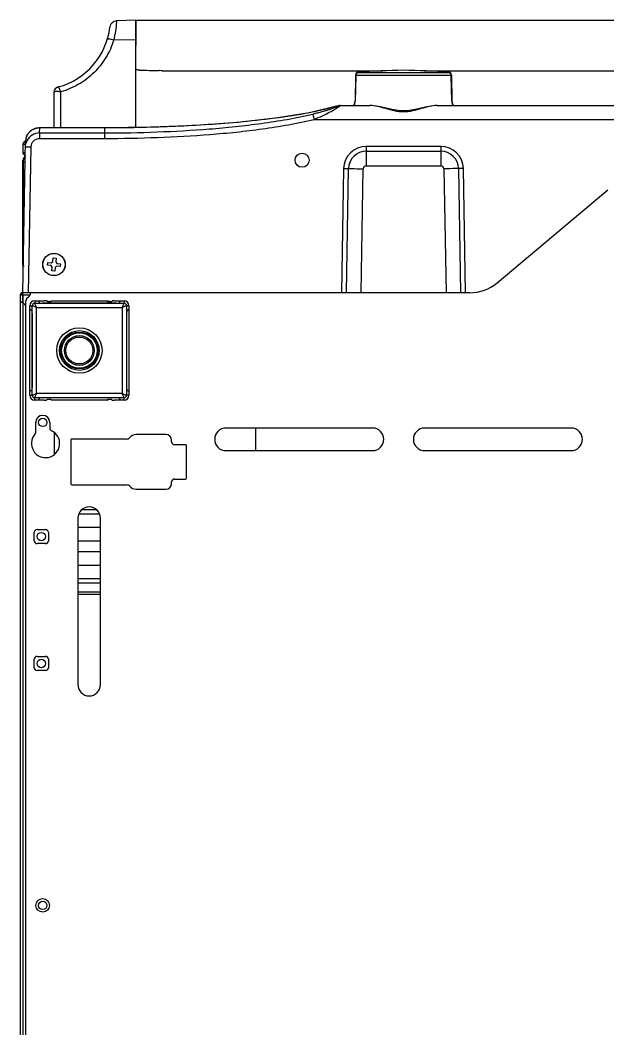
# Model space of a CAD drawing. Header units: millimetres. Extents: x 406 to 4339, y 342 to 2993.
# Drawn here: x 2695 to 2903.5, y 2635.5 to 2993.2 of the extents above; entities that cross this region are included whole.
import ezdxf

# ---------------------------------------------------------------- set-up
doc = ezdxf.new("R2010")
doc.units = ezdxf.units.MM
doc.header["$LTSCALE"] = 256.666667
doc.layers.get('0').update_dxf_attribs({"linetype": 'CONTINUOUS'})
for name, color, linetype in [('02___PRT_ALL_AXES', 7, 'CONTINUOUS'), ('ASSI', 7, 'CONTINUOUS'), ('GEOM', 7, 'CONTINUOUS')]:
    doc.layers.add(name, color=color, linetype=linetype)

msp = doc.modelspace()

# ---------------------------------------------------------------- linework, layer by layer
at = {"color": 7, "linetype": 'Continuous'}
for p, q in [((2735.98, 2993.18), (2729.2, 2992.95)), ((2735.98, 2955.13), (2735.98, 2993.18)), ((2813.96, 2973.72), (2813.8, 2964.47)), ((2813.96, 2973.53), (2813.96, 2973.52)), ((2847.99, 2973.72), (2848.15, 2964.47)), ((2847.99, 2973.52), (2847.99, 2973.53)), ((2706.98, 2954.96), (2706.98, 2967.58)), ((2807.25, 2962.65), (2797.61, 2960.35)), ((2807.53, 2962.73), (2807.25, 2962.65)), ((2807.78, 2962.79), (2807.53, 2962.73)), ((2807.98, 2962.83), (2807.78, 2962.79)), ((2808.19, 2962.87), (2807.98, 2962.83)), ((2808.44, 2962.9), (2808.19, 2962.87)), ((2808.55, 2962.9), (2808.44, 2962.9)), ((2808.54, 2962.9), (2819.05, 2962.9)), ((2842.9, 2962.9), (2914.05, 2962.9)), ((2785.59, 2958.44), (2772.12, 2956.94)), ((2797.61, 2960.35), (2785.59, 2958.44)), ((2701.55, 2954.95), (2700.62, 2954.81)), ((2701.91, 2954.96), (2701.55, 2954.95)), ((2724.98, 2954.96), (2701.91, 2954.96)), ((2741.43, 2955.21), (2724.98, 2954.96)), ((2757.35, 2955.87), (2741.43, 2955.21)), ((2772.12, 2956.94), (2757.35, 2955.87)), ((2697.29, 2952.16), (2696.99, 2951.23)), ((2697.76, 2952.96), (2697.29, 2952.16)), ((2698.35, 2953.62), (2697.76, 2952.96)), ((2699.03, 2954.14), (2698.35, 2953.62)), ((2699.79, 2954.53), (2699.03, 2954.14)), ((2700.62, 2954.81), (2699.79, 2954.53)), ((2695.98, 2896.53), (2696.92, 2950.51)), ((2695.98, 2949.18), (2695.98, 2946.18)), ((2696.99, 2951.23), (2696.92, 2950.51)), ((2864.16, 2900.04), (2903.46, 2933.02)), ((2706.58, 2907.58), (2706.71, 2908.87)), ((2706.71, 2908.87), (2707.71, 2908.77)), ((2707.71, 2908.77), (2707.57, 2907.48)), ((2704.64, 2906.27), (2704.74, 2907.26)), ((2705.93, 2906.14), (2704.64, 2906.27)), ((2704.74, 2907.26), (2706.03, 2907.13)), ((2706.38, 2905.59), (2705.93, 2906.14)), ((2706.03, 2907.13), (2706.58, 2907.58)), ((2706.24, 2904.3), (2706.38, 2905.59)), ((2707.37, 2905.49), (2707.24, 2904.19)), ((2707.92, 2905.93), (2707.37, 2905.49)), ((2707.57, 2907.48), (2708.02, 2906.93)), ((2709.21, 2905.8), (2707.92, 2905.93)), ((2708.02, 2906.93), (2709.31, 2906.8)), ((2709.31, 2906.8), (2709.21, 2905.8)), ((2707.24, 2904.19), (2706.24, 2904.3)), ((2694.98, 2895.63), (2694.98, 2348.33)), ((2695.88, 2895.63), (2695.88, 2347.43)), ((2696.98, 2347.53), (2696.98, 2893.62)), ((2698.37, 2860.19), (2698.37, 2891.88)), ((2699.16, 2890.13), (2698.37, 2890.53)), ((2700.13, 2893.64), (2703.52, 2893.64)), ((2701.48, 2893.64), (2701.87, 2892.85)), ((2729.07, 2892.81), (2702.88, 2892.81)), ((2704.63, 2893.37), (2704.27, 2893.61)), ((2705.44, 2893.36), (2705.13, 2893.36)), ((2706.34, 2893.64), (2705.94, 2893.37)), ((2706.34, 2893.64), (2725.61, 2893.64)), ((2726.01, 2893.37), (2725.61, 2893.64)), ((2726.82, 2893.36), (2726.51, 2893.36)), ((2727.32, 2893.37), (2727.68, 2893.61)), ((2728.43, 2893.64), (2731.82, 2893.64)), ((2730.47, 2893.64), (2730.08, 2892.85)), ((2733.58, 2890.53), (2732.79, 2890.13)), ((2733.58, 2891.88), (2733.58, 2860.19)), ((2699.2, 2889.13), (2699.2, 2862.94)), ((2732.75, 2889.13), (2732.75, 2862.94)), ((2699.16, 2861.93), (2698.37, 2861.54)), ((2733.58, 2861.54), (2732.79, 2861.93)), ((2703.52, 2858.43), (2700.13, 2858.43)), ((2701.87, 2859.22), (2701.48, 2858.43)), ((2729.07, 2859.25), (2702.88, 2859.25)), ((2704.63, 2858.69), (2704.27, 2858.45)), ((2705.44, 2858.71), (2705.13, 2858.71)), ((2705.94, 2858.69), (2706.34, 2858.43)), ((2725.61, 2858.43), (2706.34, 2858.43)), ((2725.61, 2858.43), (2726.01, 2858.69)), ((2726.82, 2858.71), (2726.51, 2858.71)), ((2727.32, 2858.69), (2727.68, 2858.45)), ((2731.82, 2858.43), (2728.43, 2858.43)), ((2730.08, 2859.22), (2730.47, 2858.43)), ((2700.48, 2847), (2700.48, 2850.53)), ((2705.48, 2850.53), (2705.48, 2848.49)), ((2819.98, 2848.53), (2767.98, 2848.53)), ((2778.48, 2848.53), (2778.48, 2840.53)), ((2890.48, 2848.53), (2838.48, 2848.53)), ((2706.98, 2847.03), (2706.98, 2839.04)), ((2712.98, 2844.33), (2712.98, 2828.73)), ((2732.93, 2844.63), (2713.28, 2844.63)), ((2746.68, 2846.23), (2736.13, 2846.23)), ((2748.68, 2843.63), (2748.68, 2844.23)), ((2753.68, 2842.63), (2749.68, 2842.63)), ((2753.98, 2830.73), (2753.98, 2842.33)), ((2767.98, 2840.53), (2819.98, 2840.53)), ((2838.48, 2840.53), (2890.48, 2840.53)), ((2749.68, 2830.43), (2753.68, 2830.43)), ((2713.28, 2828.43), (2732.93, 2828.43)), ((2736.13, 2826.83), (2746.68, 2826.83)), ((2748.68, 2828.83), (2748.68, 2829.43)), ((2722.11, 2819.53), (2716.84, 2819.53)), ((2715.48, 2816.53), (2715.48, 2757.53)), ((2723.18, 2818.03), (2715.77, 2818.03)), ((2723.48, 2757.53), (2723.48, 2816.53)), ((2700.98, 2812.53), (2703.98, 2812.53)), ((2723.48, 2813.28), (2715.48, 2813.28)), ((2699.98, 2808.53), (2699.98, 2811.53)), ((2704.98, 2811.53), (2704.98, 2808.53)), ((2723.48, 2808.46), (2715.48, 2808.46)), ((2703.98, 2807.53), (2700.98, 2807.53)), ((2723.48, 2804.6), (2715.48, 2804.6)), ((2723.48, 2799.78), (2715.48, 2799.78)), ((2723.48, 2795.03), (2715.48, 2795.03)), ((2723.48, 2793.53), (2715.48, 2793.53)), ((2723.48, 2790.33), (2715.48, 2790.33)), ((2723.48, 2789.53), (2715.48, 2789.53)), ((2699.98, 2763.53), (2699.98, 2766.53)), ((2700.98, 2767.53), (2703.98, 2767.53)), ((2704.98, 2766.53), (2704.98, 2763.53)), ((2703.98, 2762.53), (2700.98, 2762.53))]:
    msp.add_line(p, q, dxfattribs=at)
at = {"color": 9, "linetype": 'Continuous'}
for p, q in [((2735.98, 2986.19), (2728.17, 2986.13)), ((2814.03, 2973.52), (2813.87, 2964.47)), ((2814.03, 2973.52), (2814.03, 2973.52)), ((2847.92, 2973.52), (2814.03, 2973.52)), ((2814.89, 2974.7), (2814.89, 2974.5)), ((2847.06, 2974.5), (2814.89, 2974.5)), ((2847.06, 2974.5), (2847.06, 2974.7)), ((2847.92, 2973.52), (2847.92, 2973.52)), ((2848.08, 2964.47), (2847.92, 2973.52)), ((2709.39, 2954.96), (2709.39, 2967.75)), ((2807.16, 2962.61), (2807.25, 2962.65)), ((2701.88, 2953.18), (2701.91, 2954.95)), ((2701.91, 2954.95), (2701.91, 2954.96)), ((2724.98, 2954.95), (2701.91, 2954.95)), ((2724.98, 2951.22), (2724.98, 2954.96)), ((2772.31, 2956.95), (2771.9, 2956.92)), ((2799.29, 2957.99), (3190.66, 2957.99)), ((2701.88, 2953.18), (2701.88, 2951.22)), ((2701.88, 2953.18), (2724.98, 2953.18)), ((2695.98, 2949.18), (2696.89, 2949.18)), ((2697.97, 2896.53), (2698.88, 2948.26)), ((2701.88, 2951.22), (2724.98, 2951.22)), ((2696.84, 2946.18), (2695.98, 2946.18)), ((2696, 2942.91), (2695.98, 2942.93)), ((2696, 2942.91), (2696.78, 2942.91)), ((2698.37, 2891.88), (2699.23, 2891.88)), ((2699.23, 2860.19), (2699.23, 2891.88)), ((2700.13, 2893.64), (2700.13, 2892.78)), ((2700.13, 2892.78), (2731.82, 2892.78)), ((2700.74, 2860.8), (2700.74, 2891.27)), ((2700.74, 2891.27), (2731.21, 2891.27)), ((2731.21, 2891.27), (2731.21, 2860.8)), ((2731.82, 2893.64), (2731.82, 2892.78)), ((2732.72, 2891.88), (2732.72, 2860.19)), ((2733.58, 2891.88), (2732.72, 2891.88)), ((2698.37, 2860.19), (2699.23, 2860.19)), ((2700.13, 2858.43), (2700.13, 2859.29)), ((2731.82, 2859.29), (2700.13, 2859.29)), ((2731.21, 2860.8), (2700.74, 2860.8)), ((2731.82, 2858.43), (2731.82, 2859.29)), ((2733.58, 2860.19), (2732.72, 2860.19))]:
    msp.add_line(p, q, dxfattribs=at)
for radius in [8.05, 6.54, 6.29, 4.78]:
    msp.add_circle((2715.98, 2876.03), radius, dxfattribs=at)
at = {"color": 7, "linetype": 'Continuous'}
for centre, radius in [((2715.98, 2876.03), 7.04), ((2715.98, 2876.03), 5.28), ((2702.98, 2850.53), 1.5), ((2702.48, 2810.03), 1.5), ((2702.48, 2765.03), 1.5), ((2702.98, 2679.23), 2.4), ((2702.98, 2679.23), 1.5)]:
    msp.add_circle(centre, radius, dxfattribs=at)
for centre, radius, start, end in [((2701.98, 2993.65), 25, 285.0462, 353.3071), ((2729.29, 2990.45), 2.5, 92, 173.3071), ((2814.96, 2973.71), 1, 93.9151, 179), ((2814.96, 2973.5), 1.01, 167.3459, 178.3264), ((2814.96, 2973.5), 1, 164.4441, 167.347), ((2814.96, 2973.5), 1.01, 94.0922, 164.4061), ((2838.79, 2625.52), 350, 91.2792, 93.9151), ((2823.16, 2625.52), 350, 86.0849, 88.7208), ((2846.99, 2973.71), 1, 1, 86.0849), ((2846.99, 2973.49), 1.01, 72.018, 85.89), ((2846.99, 2973.5), 1.01, 57.8345, 71.9459), ((2846.98, 2973.49), 1.01, 43.7326, 57.7943), ((2846.98, 2973.5), 1.01, 29.6199, 43.6754), ((2846.99, 2973.5), 1.01, 15.5912, 29.5747), ((2846.99, 2973.5), 1, 12.653, 15.5559), ((2846.99, 2973.5), 1.01, 1.6737, 12.6541), ((2708.98, 2967.58), 2, 105.0261, 180), ((2810.8, 2964.53), 3, 327.184, 359), ((2851.15, 2964.53), 3, 181, 212.816), ((2701.88, 2948.18), 5, 90.0157, 154.2937), ((2696.98, 2949.18), 1, 93.6573, 180), ((2696.98, 2946.18), 1, 180, 261.3318), ((2854.52, 2911.53), 15, 270, 310), ((2700.13, 2891.88), 1.76, 90, 180), ((2731.82, 2891.88), 1.76, 0, 90), ((2700.13, 2860.19), 1.76, 180, 270), ((2731.82, 2860.19), 1.76, 270, 360), ((2702.98, 2850.53), 2.5, 0, 180), ((2703.98, 2843.03), 5, 138.5904, 65.3757), ((2706.48, 2848.49), 1, 180, 245.3757), ((2767.98, 2844.53), 4, 90, 270), ((2819.98, 2844.53), 4, 270, 90), ((2838.48, 2844.53), 4, 90, 270), ((2890.48, 2844.53), 4, 270, 90), ((2699.48, 2847), 1, 318.5904, 360), ((2713.28, 2844.33), 0.3, 90, 180), ((2732.93, 2845.63), 1, 270, 323.1301), ((2736.13, 2843.23), 3, 90, 143.1301), ((2746.68, 2844.23), 2, 0, 90), ((2749.68, 2843.63), 1, 180, 270), ((2753.68, 2842.33), 0.3, 0, 90), ((2749.68, 2829.43), 1, 90, 180), ((2753.68, 2830.73), 0.3, 270, 360), ((2713.28, 2828.73), 0.3, 180, 270), ((2732.93, 2827.43), 1, 36.8699, 90), ((2736.13, 2829.83), 3, 216.8699, 270), ((2746.68, 2828.83), 2, 270, 360), ((2719.48, 2816.53), 4, 0, 180), ((2700.98, 2811.53), 1, 90, 180), ((2703.98, 2811.53), 1, 0, 90), ((2700.98, 2808.53), 1, 180, 270), ((2703.98, 2808.53), 1, 270, 360), ((2700.98, 2766.53), 1, 90, 180), ((2703.98, 2766.53), 1, 0, 90), ((2700.98, 2763.53), 1, 180, 270), ((2703.98, 2763.53), 1, 270, 360), ((2719.48, 2757.53), 4, 180, 360)]:
    msp.add_arc(centre, radius, start, end, dxfattribs=at)
at = {"color": 9, "linetype": 'Continuous'}
for centre, radius, start, end in [((2708.96, 2967.65), 1.92, 119.7854, 120.1137), ((2708.97, 2967.64), 1.94, 105.0863, 119.7654), ((2810.44, 2964.53), 3.43, 331.4653, 358.9811), ((2851.52, 2964.54), 3.44, 181.0569, 208.5271), ((2701.9, 2949.49), 5.47, 100.4338, 104.9089), ((2701.9, 2949.5), 5.45, 95.7268, 100.4356), ((2701.91, 2949.42), 5.53, 89.9954, 95.7307), ((2701.02, 2950.44), 4.11, 168.2842, 178.9791), ((2701.11, 2950.42), 4.2, 156.4802, 168.2329), ((2701.2, 2950.38), 4.29, 152.6065, 156.4933), ((2701.29, 2950.33), 4.4, 145.6274, 152.5847), ((2701.38, 2950.27), 4.5, 140.8456, 145.635), ((2701.48, 2950.19), 4.63, 135.8289, 140.8432), ((2701.56, 2950.11), 4.74, 130.7861, 135.8223), ((2701.64, 2950.02), 4.87, 127.2998, 130.7953), ((2701.88, 2949.58), 5.37, 104.9109, 108.2561), ((2698, 2942.91), 2, 126.6389, 179.9901), ((2700.13, 2891.88), 0.898, 90, 180), ((2731.82, 2891.88), 0.898, 360, 90), ((2700.13, 2860.19), 0.898, 180, 270), ((2731.82, 2860.19), 0.898, 270, 0)]:
    msp.add_arc(centre, radius, start, end, dxfattribs=at)
at = {"color": 7, "linetype": 'Continuous'}
for centre, major_axis, ratio, start_param, end_param in [((2697.98, 2942.93), (1.41, -1.41), 0.999695, 9.261038, 10.210024), ((2702.88, 2892.85), (1.01, 0), 0.034921, -3.124139, -1.570796), ((2703.52, 2893.61), (0.754, 0), 0.034921, 0.05236, 1.570796), ((2705.13, 2893.37), (0.503, 0), 0.034921, -3.089233, -1.570796), ((2705.44, 2893.37), (0.503, 0), 0.034921, -1.570796, -0.05236), ((2726.51, 2893.37), (0.503, 0), 0.034921, -3.089233, -1.570796), ((2726.82, 2893.37), (0.503, 0), 0.034921, -1.570796, -0.05236), ((2728.43, 2893.61), (0.754, 0), 0.034921, 1.570796, 3.089233), ((2729.07, 2892.85), (1.01, 0), 0.034921, -1.570796, -0.017453), ((2699.16, 2889.13), (0, 1.01), 0.034921, -1.570796, -0.017453), ((2732.79, 2889.13), (0, 1.01), 0.034921, 0.017453, 1.570796), ((2699.16, 2862.94), (0, 1.01), 0.034921, -3.124139, -1.570796), ((2732.79, 2862.94), (0, 1.01), 0.034921, 1.570796, 3.124139), ((2702.88, 2859.22), (1.01, 0), 0.034921, 1.570796, 3.124139), ((2703.52, 2858.45), (0.754, 0), 0.034921, -1.570796, -0.05236), ((2705.13, 2858.69), (0.503, 0), 0.034921, 1.570796, 3.089233), ((2705.44, 2858.69), (0.503, 0), 0.034921, 0.05236, 1.570796), ((2726.51, 2858.69), (0.503, 0), 0.034921, 1.570796, 3.089233), ((2726.82, 2858.69), (0.503, 0), 0.034921, 0.05236, 1.570796), ((2728.43, 2858.45), (0.754, 0), 0.034921, -3.089233, -1.570796), ((2729.07, 2859.22), (1.01, 0), 0.034921, 0.017453, 1.570796)]:
    msp.add_ellipse(centre, major_axis=major_axis, ratio=ratio, start_param=start_param, end_param=end_param, dxfattribs=at)
at = {"color": 9, "linetype": 'Continuous'}
for points, knots in [([(2729.2, 2992.95), (2729.19, 2992.78), (2728.98, 2990.49), (2728.63, 2988.21), (2728.17, 2986.13)], [0, 0, 0, 0, 0.072399, 1, 1, 1, 1]), ([(2728.17, 2986.13), (2727.51, 2983.97), (2725.63, 2979.79), (2721.36, 2974.39), (2715.86, 2970.19), (2711.6, 2968.38), (2709.39, 2967.75)], [0, 0, 0, 0, 0.247817, 0.49717, 0.748035, 1, 1, 1, 1]), ([(2728.17, 2986.13), (2727.89, 2986.21), (2727.37, 2986.34), (2726.74, 2986.44), (2726.32, 2986.46), (2726.09, 2986.44), (2725.9, 2986.38), (2725.87, 2986.31)], [0, 0, 0, 0, 0.371225, 0.681867, 0.802391, 0.895372, 1, 1, 1, 1]), ([(2814.03, 2973.52), (2814.02, 2973.52), (2814, 2973.53), (2813.98, 2973.53), (2813.97, 2973.53), (2813.96, 2973.53), (2813.96, 2973.53)], [0, 0, 0, 0, 0.430307, 0.743802, 0.934561, 1, 1, 1, 1]), ([(2814.03, 2973.52), (2814.02, 2973.52), (2814, 2973.52), (2813.98, 2973.52), (2813.97, 2973.52), (2813.96, 2973.52), (2813.96, 2973.52)], [0, 0, 0, 0, 0.431272, 0.745246, 0.935887, 1, 1, 1, 1]), ([(2814.89, 2974.5), (2814.66, 2974.48), (2814.2, 2974.24), (2814.03, 2973.76), (2814.03, 2973.52)], [0, 0, 0, 0, 0.486127, 1, 1, 1, 1]), ([(2847.92, 2973.52), (2847.92, 2973.76), (2847.75, 2974.24), (2847.29, 2974.48), (2847.06, 2974.5)], [0, 0, 0, 0, 0.513873, 1, 1, 1, 1]), ([(2847.92, 2973.52), (2847.93, 2973.52), (2847.95, 2973.53), (2847.97, 2973.53), (2847.98, 2973.53), (2847.99, 2973.53), (2847.99, 2973.53)], [0, 0, 0, 0, 0.430289, 0.743778, 0.934544, 1, 1, 1, 1]), ([(2847.92, 2973.52), (2847.93, 2973.52), (2847.95, 2973.52), (2847.97, 2973.52), (2847.98, 2973.52), (2847.99, 2973.52), (2847.99, 2973.52)], [0, 0, 0, 0, 0.43128, 0.745256, 0.935895, 1, 1, 1, 1]), ([(2707.02, 2967.66), (2707.03, 2967.99), (2707.22, 2968.66), (2707.71, 2969.15), (2708, 2969.32)], [0, 0, 0, 0, 0.50232, 1, 1, 1, 1]), ([(2708.47, 2969.51), (2708.48, 2969.51), (2708.52, 2969.46), (2708.58, 2969.38), (2708.67, 2969.22), (2708.78, 2969.01), (2708.91, 2968.75), (2709.12, 2968.33), (2709.28, 2967.99), (2709.39, 2967.75)], [0, 0, 0, 0, 0.022988, 0.07935, 0.168957, 0.289382, 0.437187, 0.608137, 1, 1, 1, 1]), ([(2707.02, 2967.66), (2707.01, 2967.66), (2706.99, 2967.63), (2706.98, 2967.6), (2706.98, 2967.58)], [0, 0, 0, 0, 0.298397, 1, 1, 1, 1]), ([(2709.39, 2967.75), (2709.12, 2967.79), (2708.61, 2967.84), (2707.91, 2967.86), (2707.39, 2967.82), (2707.1, 2967.74), (2707.02, 2967.66)], [0, 0, 0, 0, 0.341701, 0.64041, 0.86582, 1, 1, 1, 1]), ([(2807.16, 2962.61), (2806.4, 2962.41), (2803.24, 2961.56), (2800.05, 2960.83), (2797.62, 2960.35)], [0, 0, 0, 0, 0.241781, 1, 1, 1, 1]), ([(2798.81, 2959.89), (2799.3, 2960.01), (2800.27, 2960.26), (2801.71, 2960.66), (2803.15, 2961.08), (2804.53, 2961.51), (2805.98, 2962.01), (2806.82, 2962.29), (2808.4, 2962.94), (2807.41, 2962.69), (2807.16, 2962.61)], [0, 0, 0, 0, 0.144795, 0.289367, 0.433343, 0.575954, 0.715352, 0.845277, 0.92315, 1, 1, 1, 1]), ([(2799.29, 2957.99), (2800.27, 2958.39), (2802.18, 2959.24), (2804.53, 2960.43), (2806.21, 2961.34), (2807.48, 2962.11), (2807.89, 2962.35), (2808.66, 2962.9), (2808.55, 2962.9)], [0, 0, 0, 0, 0.302522, 0.598977, 0.740016, 0.868698, 0.968014, 1, 1, 1, 1]), ([(2813.87, 2964.47), (2813.86, 2964.47), (2813.84, 2964.47), (2813.82, 2964.48), (2813.81, 2964.47), (2813.8, 2964.48), (2813.8, 2964.47)], [0, 0, 0, 0, 0.431295, 0.745247, 0.935872, 1, 1, 1, 1]), ([(2848.08, 2964.47), (2848.09, 2964.47), (2848.11, 2964.47), (2848.13, 2964.48), (2848.14, 2964.47), (2848.15, 2964.48), (2848.15, 2964.47)], [0, 0, 0, 0, 0.431324, 0.745285, 0.9359, 1, 1, 1, 1]), ([(2724.98, 2953.18), (2731.16, 2953.18), (2743.54, 2953.45), (2759, 2954.29), (2771.33, 2955.4), (2780.55, 2956.54), (2789.73, 2957.93), (2795.8, 2959.15), (2798.81, 2959.89)], [0, 0, 0, 0, 0.250001, 0.500001, 0.625006, 0.750009, 0.875012, 1, 1, 1, 1]), ([(2797.62, 2960.35), (2793.53, 2959.54), (2785.1, 2958.3), (2776.64, 2957.35), (2772.31, 2956.95)], [0, 0, 0, 0, 0.489317, 1, 1, 1, 1]), ([(2798.81, 2959.89), (2798.83, 2959.83), (2798.98, 2959.2), (2799.14, 2958.56), (2799.29, 2957.99)], [0, 0, 0, 0, 0.094955, 1, 1, 1, 1]), ([(2724.98, 2951.22), (2731.21, 2951.22), (2743.67, 2951.5), (2759.22, 2952.34), (2771.63, 2953.46), (2780.91, 2954.61), (2790.15, 2956.02), (2796.26, 2957.24), (2799.29, 2957.99)], [0, 0, 0, 0, 0.250001, 0.500001, 0.625005, 0.750009, 0.875012, 1, 1, 1, 1]), ([(2771.9, 2956.92), (2764.15, 2956.21), (2748.51, 2955.31), (2732.86, 2954.95), (2724.98, 2954.95)], [0, 0, 0, 0, 0.496641, 1, 1, 1, 1]), ([(2700.2, 2954.68), (2700.05, 2954.63), (2699.52, 2954.43), (2699.02, 2954.14), (2698.69, 2953.89)], [0, 0, 0, 0, 0.27121, 1, 1, 1, 1]), ([(2696.88, 2948.26), (2696.88, 2948.27), (2696.96, 2948.26), (2697.04, 2948.28), (2697.24, 2948.27), (2697.59, 2948.28), (2698.15, 2948.27), (2698.62, 2948.26), (2698.88, 2948.26)], [0, 0, 0, 0, 0.019526, 0.07648, 0.16888, 0.293233, 0.617436, 1, 1, 1, 1]), ([(2698.88, 2948.26), (2698.89, 2949.02), (2699.54, 2950.59), (2701.12, 2951.22), (2701.88, 2951.22)], [0, 0, 0, 0, 0.500065, 1, 1, 1, 1]), ([(2700.74, 2891.27), (2700.56, 2891.35), (2700.22, 2891.51), (2699.82, 2891.68), (2699.54, 2891.78), (2699.39, 2891.83), (2699.29, 2891.86), (2699.25, 2891.88), (2699.23, 2891.88)], [0, 0, 0, 0, 0.36445, 0.684724, 0.812596, 0.910743, 0.974272, 1, 1, 1, 1]), ([(2700.13, 2892.78), (2700.13, 2892.76), (2700.15, 2892.72), (2700.18, 2892.62), (2700.23, 2892.47), (2700.33, 2892.19), (2700.5, 2891.78), (2700.66, 2891.45), (2700.74, 2891.27)], [0, 0, 0, 0, 0.025728, 0.089256, 0.187403, 0.315276, 0.63555, 1, 1, 1, 1]), ([(2731.21, 2891.27), (2731.29, 2891.45), (2731.45, 2891.78), (2731.62, 2892.19), (2731.72, 2892.47), (2731.77, 2892.62), (2731.8, 2892.72), (2731.82, 2892.76), (2731.82, 2892.78)], [0, 0, 0, 0, 0.36445, 0.684724, 0.812596, 0.910743, 0.974272, 1, 1, 1, 1]), ([(2732.72, 2891.88), (2732.7, 2891.88), (2732.66, 2891.86), (2732.56, 2891.83), (2732.41, 2891.78), (2732.13, 2891.68), (2731.73, 2891.51), (2731.39, 2891.35), (2731.21, 2891.27)], [0, 0, 0, 0, 0.025728, 0.089256, 0.187403, 0.315276, 0.63555, 1, 1, 1, 1]), ([(2699.23, 2860.19), (2699.25, 2860.19), (2699.29, 2860.21), (2699.39, 2860.23), (2699.54, 2860.29), (2699.82, 2860.39), (2700.22, 2860.56), (2700.56, 2860.71), (2700.74, 2860.8)], [0, 0, 0, 0, 0.025728, 0.089256, 0.187403, 0.315276, 0.63555, 1, 1, 1, 1]), ([(2700.74, 2860.8), (2700.66, 2860.62), (2700.5, 2860.28), (2700.33, 2859.87), (2700.23, 2859.6), (2700.18, 2859.45), (2700.15, 2859.35), (2700.13, 2859.3), (2700.13, 2859.29)], [0, 0, 0, 0, 0.36445, 0.684724, 0.812596, 0.910743, 0.974272, 1, 1, 1, 1]), ([(2731.82, 2859.29), (2731.82, 2859.3), (2731.8, 2859.35), (2731.77, 2859.45), (2731.72, 2859.6), (2731.62, 2859.87), (2731.45, 2860.28), (2731.29, 2860.62), (2731.21, 2860.8)], [0, 0, 0, 0, 0.025728, 0.089256, 0.187403, 0.315276, 0.63555, 1, 1, 1, 1]), ([(2731.21, 2860.8), (2731.39, 2860.71), (2731.73, 2860.56), (2732.13, 2860.39), (2732.41, 2860.29), (2732.56, 2860.23), (2732.66, 2860.21), (2732.7, 2860.19), (2732.72, 2860.19)], [0, 0, 0, 0, 0.36445, 0.684724, 0.812596, 0.910743, 0.974272, 1, 1, 1, 1])]:
    msp.add_open_spline(points, degree=3, knots=knots, dxfattribs=at)
at = {"color": 7, "linetype": 'Continuous'}
msp.add_open_spline([(2696.88, 2948.26), (2696.89, 2948.98), (2697.06, 2949.7), (2697.37, 2950.35)], degree=3, dxfattribs=at)
at = {"layer": '02___PRT_ALL_AXES', "color": 7, "linetype": 'Continuous'}
msp.add_circle((2794.98, 2943.53), 2.5, dxfattribs=at)
at = {"layer": 'ASSI', "color": 7, "linetype": 'Continuous'}
for p, q in [((2735.98, 2993.18), (2735.98, 2984.18)), ((2735.98, 2993.18), (3253.98, 2993.18)), ((2745.5, 2975.18), (2823.65, 2975.18)), ((2838.3, 2975.18), (2918.65, 2975.18))]:
    msp.add_line(p, q, dxfattribs=at)
msp.add_circle((2706.98, 2906.53), 4, dxfattribs=at)
at = {"layer": 'ASSI', "color": 9, "linetype": 'Continuous'}
msp.add_circle((2706.98, 2906.53), 3.95, dxfattribs=at)
at = {"layer": 'GEOM', "color": 7, "linetype": 'Continuous'}
for p, q in [((2745.51, 2975.18), (2745.5, 2975.18)), ((2819.05, 2962.9), (2819.05, 2962.9)), ((2819.52, 2962.89), (2819.05, 2962.9)), ((2821.34, 2962.7), (2819.52, 2962.89)), ((2823.31, 2962.32), (2821.34, 2962.7)), ((2825.4, 2961.83), (2823.31, 2962.32)), ((2838.75, 2962.34), (2836.68, 2961.86)), ((2840.69, 2962.71), (2838.75, 2962.34)), ((2842.48, 2962.89), (2840.69, 2962.71)), ((2842.9, 2962.9), (2842.48, 2962.89)), ((2842.9, 2962.9), (2842.9, 2962.9)), ((2827.6, 2961.33), (2825.4, 2961.83)), ((2829.9, 2961), (2827.6, 2961.33)), ((2832.23, 2961.01), (2829.9, 2961)), ((2834.5, 2961.36), (2832.23, 2961.01)), ((2836.68, 2961.86), (2834.5, 2961.36)), ((2695.98, 2932.45), (2695.98, 2943.43)), ((2695.98, 2943.43), (2696.05, 2943.43)), ((2695.98, 2906.93), (2695.98, 2942.93)), ((2696, 2942.91), (2696, 2906.96)), ((2695.98, 2906.93), (2696, 2906.96)), ((2695.98, 2906.43), (2695.98, 2906.93)), ((2695.98, 2906.43), (2696.05, 2906.43)), ((2696, 2906.96), (2696.16, 2906.96)), ((2695.78, 2895.63), (2694.98, 2895.63)), ((2695.8, 2895.69), (2695.17, 2896.19)), ((2695.78, 2895.63), (2695.78, 2893.23)), ((2695.88, 2895.73), (2695.88, 2896.53)), ((2695.88, 2895.73), (2695.88, 2895.63)), ((2695.88, 2895.73), (2698.45, 2895.73)), ((2698.42, 2895.63), (2695.88, 2895.63)), ((2697.97, 2896.53), (2695.98, 2896.53)), ((2698.18, 2895.24), (2697.27, 2894.33)), ((2854.52, 2896.53), (2697.97, 2896.53)), ((2698.48, 2896.53), (2698.48, 2895.95)), ((2695.78, 2893.23), (2694.98, 2893.23)), ((2695.88, 2893), (2695.78, 2893.01)), ((2695.88, 2893), (2696.98, 2891.9))]:
    msp.add_line(p, q, dxfattribs=at)
at = {"layer": 'GEOM', "color": 9, "linetype": 'Continuous'}
for p, q in [((2817.74, 2948.4), (2817.74, 2946.68)), ((2844.21, 2948.4), (2817.74, 2948.4)), ((2844.21, 2948.4), (2844.21, 2946.68)), ((2817.74, 2946.68), (2817.74, 2941.54)), ((2817.74, 2946.68), (2844.21, 2946.68)), ((2844.21, 2946.68), (2844.21, 2941.54)), ((2809.74, 2940.54), (2808.98, 2896.53)), ((2810.71, 2896.53), (2811.48, 2940.52)), ((2817.74, 2941.54), (2844.21, 2941.54)), ((2850.47, 2940.52), (2851.24, 2896.53)), ((2852.97, 2896.53), (2852.21, 2940.54)), ((2815.9, 2896.53), (2816.67, 2940.49)), ((2845.28, 2940.49), (2846.05, 2896.53)), ((2725.97, 2893.4), (2726.32, 2893.4))]:
    msp.add_line(p, q, dxfattribs=at)
at = {"layer": 'GEOM', "color": 3, "linetype": 'Continuous'}
for p, q in [((2726.08, 2893.53), (2725.77, 2893.53)), ((2725.77, 2858.53), (2726.08, 2858.53))]:
    msp.add_line(p, q, dxfattribs=at)
at = {"layer": 'GEOM', "color": 7, "linetype": 'Continuous'}
for centre, radius, start, end in [((2737.46, 2980.4), 4.89, 265.5823, 267.7763), ((2744.06, 2966.38), 8.92, 87.4616, 88.6982), ((2744.04, 2966.14), 9.16, 80.8142, 87.4365), ((2697.48, 2943.43), 1.5, 116.2022, 180), ((2697.48, 2906.43), 1.5, 180, 206.7544), ((2695.88, 2895.63), 0.9, 90, 180), ((2695.88, 2895.63), 0.1, 90, 180), ((2697.98, 2893.62), 1, 135, 180), ((2697.48, 2895.95), 1, 315, 360)]:
    msp.add_arc(centre, radius, start, end, dxfattribs=at)
at = {"layer": 'GEOM', "color": 9, "linetype": 'Continuous'}
for centre, radius, start, end in [((2817.74, 2940.4), 8, 90.0001, 178.9999), ((2844.21, 2940.4), 8, 1.0001, 89.9999), ((2817.74, 2940.42), 6.27, 90.0005, 179.0018), ((2844.21, 2940.42), 6.27, 0.9982, 89.9995), ((2817.74, 2940.47), 1.07, 90.0335, 179.0429), ((2844.21, 2940.47), 1.07, 0.9571, 89.9664)]:
    msp.add_arc(centre, radius, start, end, dxfattribs=at)
at = {"layer": 'GEOM', "color": 3, "linetype": 'Continuous'}
for centre, start, end in [((2726.08, 2893.23), 24.7299, 90), ((2726.08, 2858.83), 270, 335.2701)]:
    msp.add_arc(centre, 0.3, start, end, dxfattribs=at)
at = {"layer": 'GEOM', "color": 7, "linetype": 'Continuous'}
msp.add_ellipse((2754.48, 2984.18), major_axis=(64.04, 0), ratio=0.140541, start_param=-1.842866, end_param=-1.731024, dxfattribs=at)
for points, knots in [([(2735.99, 2975.98), (2736.03, 2975.83), (2736.3, 2975.66), (2736.69, 2975.57), (2736.94, 2975.54), (2737.08, 2975.52)], [0, 0, 0, 0, 0.37674, 0.660796, 1, 1, 1, 1]), ([(2695.88, 2895.69), (2695.88, 2895.7), (2695.91, 2895.72), (2695.95, 2895.73), (2695.98, 2895.73)], [0, 0, 0, 0, 0.27562, 1, 1, 1, 1]), ([(2695.78, 2893.01), (2695.67, 2893.03), (2695.48, 2893.06), (2695.23, 2893.12), (2695.07, 2893.16), (2694.98, 2893.21), (2694.98, 2893.23)], [0, 0, 0, 0, 0.377409, 0.691403, 0.903818, 1, 1, 1, 1]), ([(2695.88, 2893), (2695.86, 2893.02), (2695.81, 2893.09), (2695.78, 2893.17), (2695.78, 2893.23)], [0, 0, 0, 0, 0.272632, 1, 1, 1, 1])]:
    msp.add_open_spline(points, degree=3, knots=knots, dxfattribs=at)
at = {"layer": 'GEOM', "color": 9, "linetype": 'Continuous'}
for points, knots in [([(2842.9, 2962.9), (2841.99, 2962.9), (2840.08, 2962.6), (2836.2, 2961.52), (2830.98, 2960), (2825.75, 2961.52), (2821.87, 2962.6), (2819.96, 2962.9), (2819.05, 2962.9)], [0, 0, 0, 0, 0.112446, 0.23591, 0.499989, 0.764084, 0.887551, 1, 1, 1, 1]), ([(2809.74, 2940.54), (2809.92, 2940.53), (2810.49, 2940.53), (2811.07, 2940.52), (2811.48, 2940.52)], [0, 0, 0, 0, 0.298881, 1, 1, 1, 1]), ([(2811.48, 2940.52), (2811.79, 2940.53), (2813.53, 2940.53), (2815.26, 2940.51), (2816.67, 2940.49)], [0, 0, 0, 0, 0.1835, 1, 1, 1, 1]), ([(2850.47, 2940.52), (2850.16, 2940.53), (2848.43, 2940.53), (2846.69, 2940.51), (2845.28, 2940.49)], [0, 0, 0, 0, 0.183498, 1, 1, 1, 1]), ([(2852.21, 2940.54), (2852.03, 2940.53), (2851.46, 2940.53), (2850.88, 2940.52), (2850.47, 2940.52)], [0, 0, 0, 0, 0.298881, 1, 1, 1, 1])]:
    msp.add_open_spline(points, degree=3, knots=knots, dxfattribs=at)
at = {"layer": 'GEOM', "color": 7, "linetype": 'Continuous'}
for points in [[(2696.14, 2906.14), (2696.03, 2906.39), (2695.98, 2906.66), (2695.98, 2906.93)], [(2696, 2906.96), (2696, 2906.71), (2696.05, 2906.46), (2696.14, 2906.22)]]:
    msp.add_open_spline(points, degree=3, dxfattribs=at)

doc.saveas('drawing.dxf')
